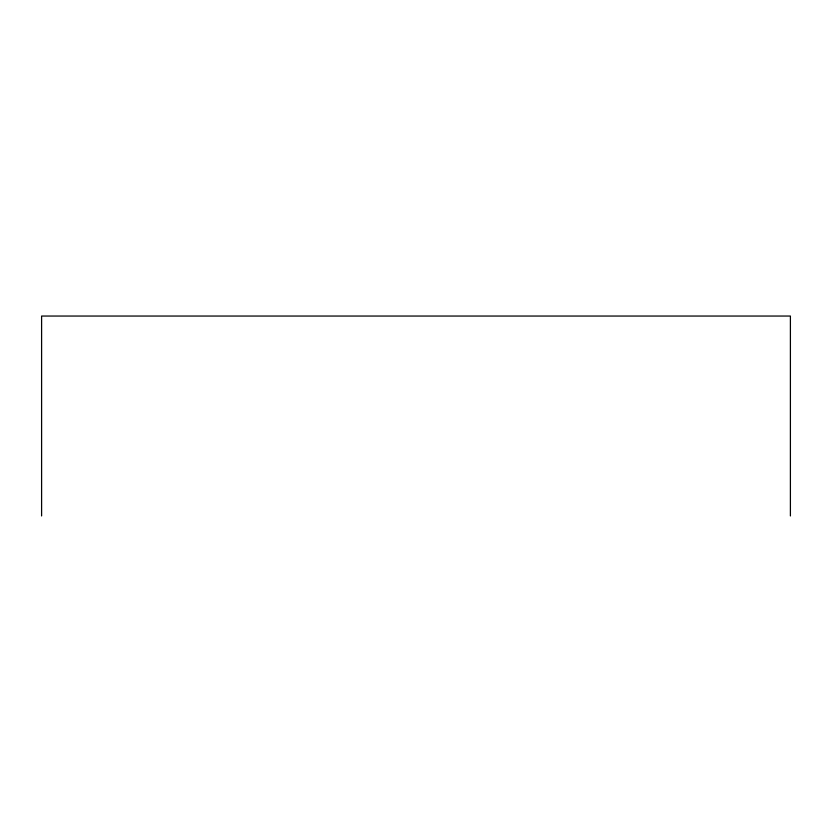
<?xml version="1.0" encoding="UTF-8"?>
<svg xmlns="http://www.w3.org/2000/svg" width="832" height="832" viewBox="0 0 832 832"><rect width="100%" height="100%" fill="white"/><g stroke="black" fill="none" stroke-linecap="round" stroke-linejoin="round"><path stroke-width="1.25" d="M790.4 515.954L790.4 316.046L41.6 316.046L41.6 515.954"/></g></svg>
